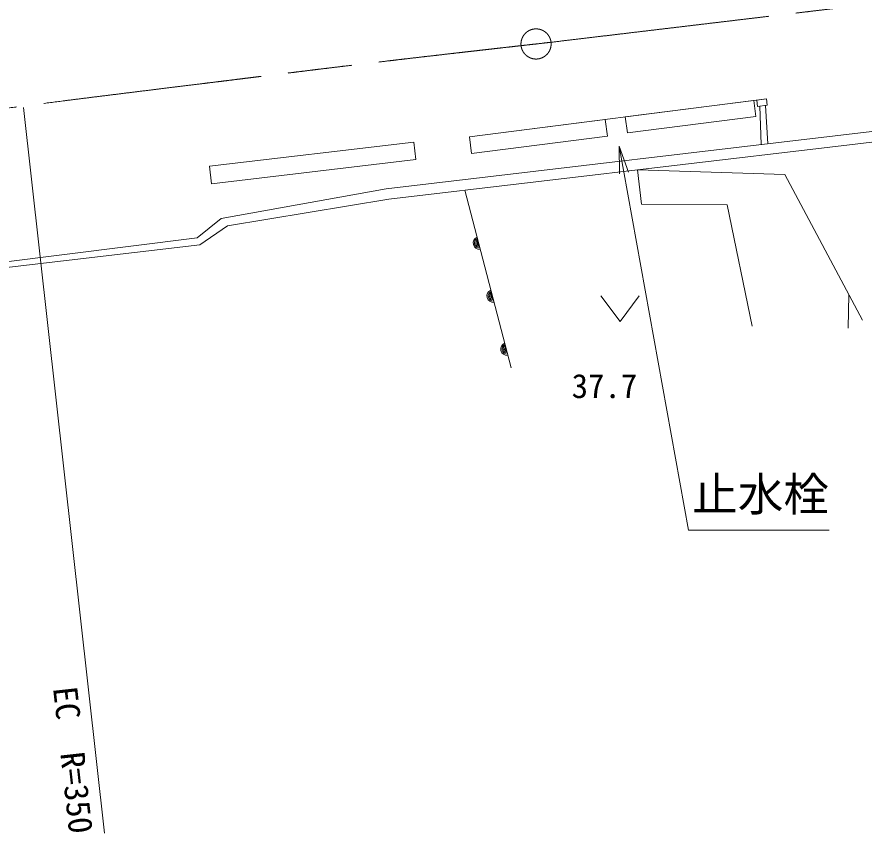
# Model space of a CAD drawing. Units: millimetres, scale not verified. Extents: x 40000 to 680000, y 20000 to 380000.
# Drawn here: x 142718 to 189124, y 241040 to 285750 of the extents above; entities that cross this region are included whole.
import ezdxf
from ezdxf.enums import TextEntityAlignment as Align

# ---------------------------------------------------------------- set-up
doc = ezdxf.new("R2010")
doc.units = ezdxf.units.MM
doc.header["$LTSCALE"] = 1000
doc.linetypes.add('CHAIN', pattern=[18.5, 12, -1.5, 3.5, -1.5])
doc.linetypes.add('DASHED', pattern=[7.5, 6, -1.5])
for name, color, linetype, lineweight in [('M-BMK', 2, 'CHAIN', 13), ('M-STR-HTXT', 7, 'Continuous', 13), ('M-WORK', 1, 'Continuous', 13)]:
    doc.layers.add(name, color=color, linetype=linetype, lineweight=lineweight)
doc.styles.add('ＭＳ ゴシック', font='')
doc.styles.get('ＭＳ ゴシック').set_extended_font_data('MS Gothic')

# ---------------------------------------------------------------- blocks, each defined once
blk = doc.blocks.new('open_arrow')
at = {"color": 0, "linetype": 'Continuous', "lineweight": -2}
blk.add_lwpolyline([(7.5, 1.25), (0, 0), (7.5, -1.25)], dxfattribs=at)

msp = doc.modelspace()

# ---------------------------------------------------------------- linework, layer by layer
at = {"layer": 'M-BMK'}
msp.add_circle((171155, 284270), 826, dxfattribs=at)
for points, knots in [([(171980, 284363), (190250, 286542), (194839, 287091), (209496, 288801), (223208, 290401), (230901, 291192), (244607, 292847), (254767, 294074), (257971, 294470), (270607, 296076)], [0, 0, 0, 0, 1, 1, 1, 2, 2, 2, 3, 3, 3, 3]), ([(72021, 265157), (76474, 266531), (77621, 266879), (81224, 267938), (85485, 269191), (87867, 269917), (92165, 271034), (100285, 273146), (104859, 274242), (113063, 275995), (120020, 277482), (123978, 278018), (131006, 279126), (140361, 280601), (145636, 281196), (155035, 282363), (161649, 283184), (163757, 283436), (171980, 284363)], [0, 0, 0, 0, 1, 1, 1, 2, 2, 2, 3, 3, 3, 4, 4, 4, 5, 5, 5, 6, 6, 6, 6])]:
    msp.add_open_spline(points, degree=3, knots=knots, dxfattribs=at)
at = {"layer": 'M-STR-HTXT'}
msp.add_line((143077, 280795), (147510, 241040), dxfattribs=at)
msp.add_lwpolyline([(175707, 278674), (179507, 257635), (187207, 257635)], dxfattribs=at)
at = {"layer": 'M-WORK'}
for p, q in [((167503, 279178), (183780, 281265)), ((187253, 278624), (211802, 281548)), ((162950, 276328), (190298, 279564)), ((163095, 275762), (187253, 278624)), ((184786, 277113), (176717, 277376)), ((176717, 277376), (176929, 275495)), ((189031, 269139), (184786, 277113)), ((153912, 274717), (162950, 276328)), ((167258, 276255), (169785, 266525)), ((154261, 274308), (163095, 275762)), ((176929, 275495), (181620, 275448)), ((181620, 275448), (183003, 268811)), ((152583, 273654), (153912, 274717)), ((152733, 273266), (154261, 274308)), ((138907, 271939), (152583, 273654)), ((138703, 271619), (152733, 273266)), ((174706, 270469), (175756, 269069)), ((175756, 269069), (176806, 270469)), ((188246, 268692), (188284, 270543))]:
    msp.add_line(p, q, dxfattribs=at)
at = {"layer": 'M-WORK', "linetype": 'DASHED'}
for p, q in [((183409, 280867), (183494, 278759)), ((183853, 278802), (183717, 280906))]:
    msp.add_line(p, q, dxfattribs=at)
at = {"layer": 'M-WORK'}
for points in [[(183248, 281197), (183780, 281265), (183824, 280920), (183292, 280852)], [(176044, 280273), (183078, 281175), (183191, 280301), (176156, 279399)], [(167503, 279178), (174947, 280133), (175064, 279221), (167620, 278266)], [(153266, 277571), (164454, 278891), (164566, 277935), (153379, 276616)]]:
    msp.add_lwpolyline(points, close=True, dxfattribs=at)
for centre, radius, start, end in [((168065, 273365), 354, 113.3524, 275.7576), ((168065, 273365), 283, 115.5764, 273.5335), ((168065, 273365), 212, 119.3228, 269.7872), ((168065, 273365), 142, 127.0345, 262.0755), ((168065, 273365), 100, 137.3522, 251.7578), ((168819, 270462), 354, 113.3524, 275.7576), ((168819, 270462), 283, 115.5764, 273.5335), ((168819, 270462), 212, 119.3228, 269.7872), ((168819, 270462), 142, 127.0345, 262.0755), ((168819, 270462), 100, 137.3522, 251.7578), ((169573, 267558), 354, 113.3524, 275.7576), ((169573, 267558), 283, 115.5764, 273.5335), ((169573, 267558), 212, 119.3228, 269.7872), ((169573, 267558), 142, 127.0345, 262.0755), ((169573, 267558), 100, 137.3522, 251.7578)]:
    msp.add_arc(centre, radius, start, end, dxfattribs=at)

# ---------------------------------------------------------------- block references
at = {"layer": 'M-STR-HTXT', "xscale": 200, "yscale": 200, "rotation": 280.2}
msp.add_blockref('open_arrow', (175707, 278674), dxfattribs=at)

# ---------------------------------------------------------------- texts
at = {"layer": 'M-STR-HTXT', "style": 'ＭＳ ゴシック'}
msp.add_text('止水栓', height=1833, dxfattribs=at).set_placement((179707, 258135), align=Align.BOTTOM_LEFT)
msp.add_text('EC\u3000R=350', height=1320, rotation=276.362, dxfattribs=at).set_placement((144301, 248941), align=Align.BOTTOM_LEFT)
at = {"layer": 'M-WORK', "style": 'ＭＳ ゴシック'}
msp.add_text('37.7', height=1320, dxfattribs=at).set_placement((173105, 264474), align=Align.BOTTOM_LEFT)

doc.saveas('drawing.dxf')
